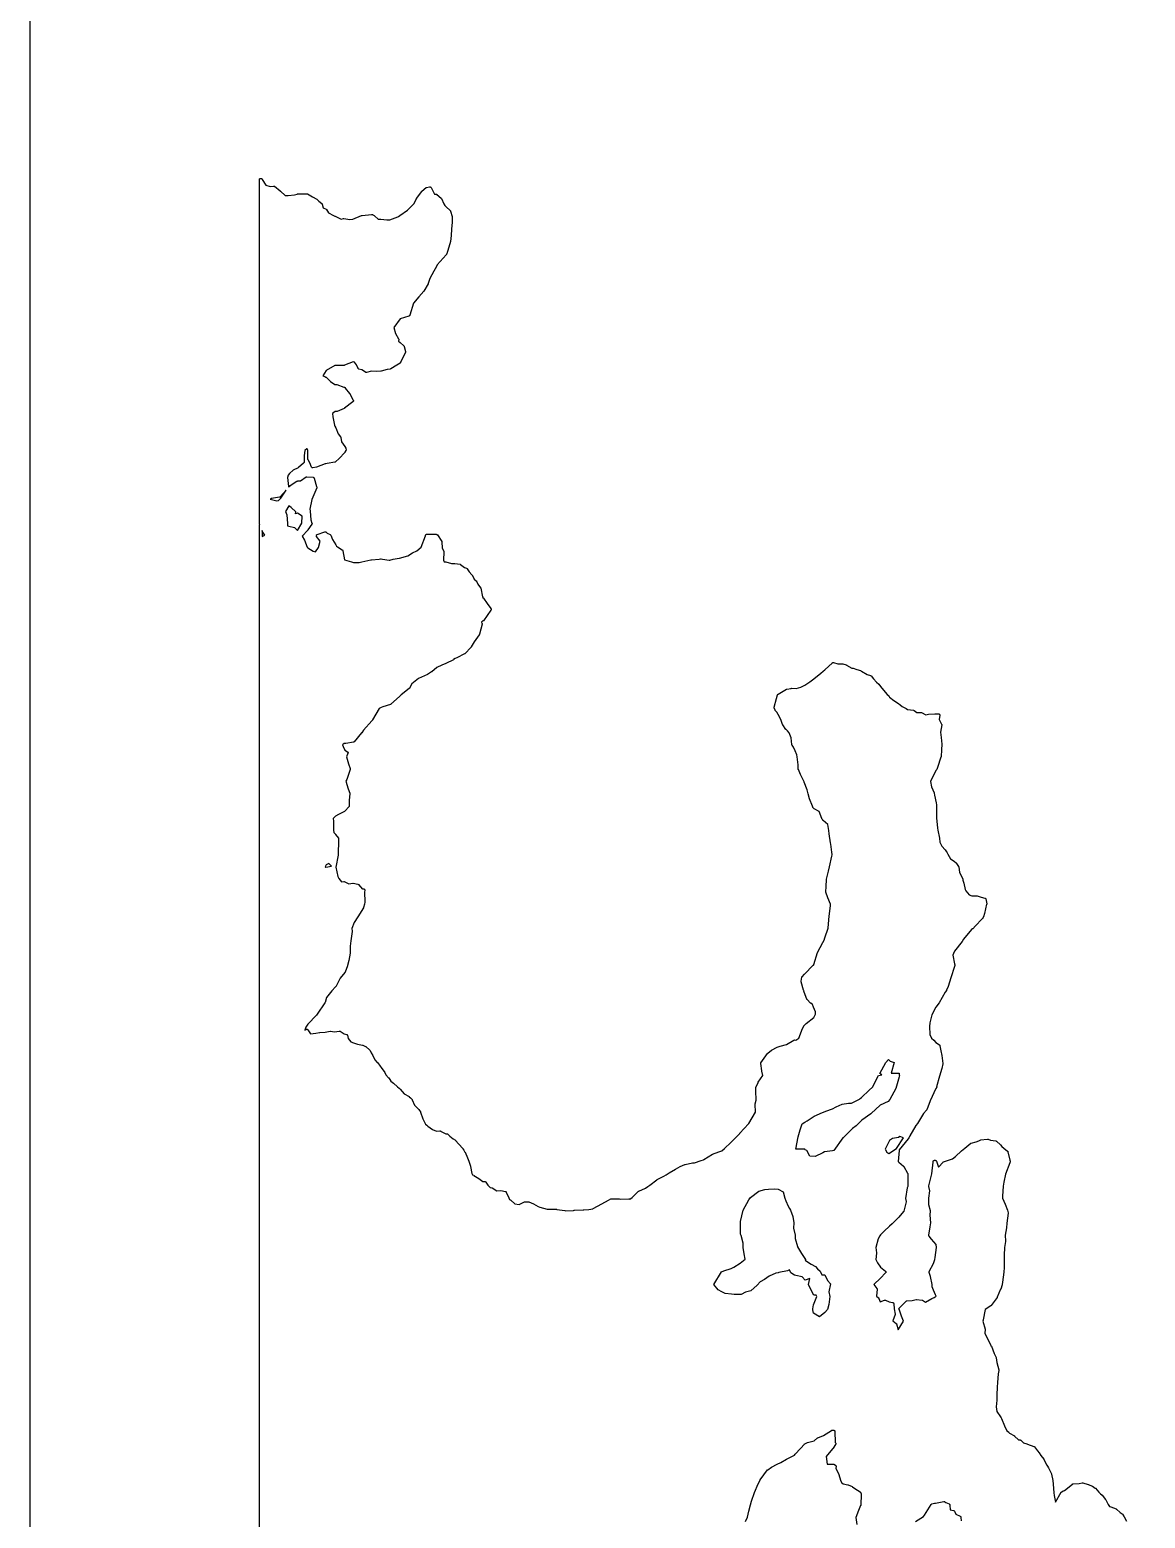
# Model space of a CAD drawing. Header units: millimetres. Extents: x 0 to 600, y 0 to 900.
# Drawn here: x 0 to 63.2, y 166.5 to 250.8 of the extents above; entities that cross this region are included whole.
import ezdxf

# ---------------------------------------------------------------- set-up
doc = ezdxf.new("R2010")
doc.units = ezdxf.units.MM
for name, color, linetype in [('CORTE', 1, 'Continuous'), ('GRABADO', 5, 'Continuous'), ('HOJA', 8, 'Continuous')]:
    doc.layers.add(name, color=color, linetype=linetype)

msp = doc.modelspace()

# ---------------------------------------------------------------- linework, layer by layer
at = {"layer": 'CORTE'}
msp.add_lwpolyline([(13, 161.946), (13, 186.119), (13, 186.316), (13, 186.444), (13, 186.798), (13, 187.951), (13, 188.952), (13, 190.714), (13, 215.903), (13, 215.903), (13, 216.03), (13, 222.737), (13.024, 222.737), (13.005, 222.783), (13.003, 222.788), (13.001, 222.795), (13, 222.802), (13, 222.807), (13, 241.224), (13, 241.869), (13, 242.283), (13, 242.29), (13, 242.295), (13.001, 242.301), (13.003, 242.31), (13.006, 242.317), (13.009, 242.323), (13.013, 242.329), (13.016, 242.334), (13.023, 242.342), (13.03, 242.347), (13.032, 242.349), (13.036, 242.352), (13.042, 242.355), (13.052, 242.359), (13.071, 242.363), (13.078, 242.365), (13.093, 242.365), (13.109, 242.362), (13.119, 242.357), (13.127, 242.353), (13.139, 242.344), (13.149, 242.332), (13.152, 242.325), (13.156, 242.318), (13.16, 242.306), (13.161, 242.3), (13.371, 241.973), (13.604, 241.9), (13.795, 241.93), (13.805, 241.931), (13.819, 241.93), (13.824, 241.928), (13.836, 241.925), (13.845, 241.919), (13.849, 241.917), (14.168, 241.66), (14.172, 241.656), (14.178, 241.649), (14.183, 241.643), (14.185, 241.64), (14.188, 241.637), (14.469, 241.385), (14.638, 241.385), (14.99, 241.439), (15.147, 241.476), (15.155, 241.479), (15.551, 241.479), (15.68, 241.495), (15.684, 241.496), (15.694, 241.496), (15.707, 241.494), (15.719, 241.49), (15.724, 241.487), (16.008, 241.326), (16.25, 241.188), (16.254, 241.186), (16.262, 241.18), (16.361, 241.071), (16.527, 240.944), (16.53, 240.941), (16.537, 240.935), (16.542, 240.927), (16.547, 240.92), (16.551, 240.91), (16.614, 240.693), (16.773, 240.612), (16.777, 240.609), (16.787, 240.602), (16.795, 240.592), (16.914, 240.418), (17.204, 240.258), (17.264, 240.233), (17.287, 240.225), (17.629, 240.056), (17.768, 240.086), (17.78, 240.088), (17.791, 240.087), (18.13, 240.033), (18.285, 240.046), (18.786, 240.259), (18.786, 240.259), (18.8, 240.264), (18.806, 240.266), (18.814, 240.268), (18.822, 240.269), (18.828, 240.269), (19.345, 240.321), (19.353, 240.321), (19.36, 240.32), (19.403, 240.311), (19.41, 240.309), (19.417, 240.306), (19.506, 240.255), (19.511, 240.252), (19.516, 240.248), (19.735, 240.049), (19.87, 240.054), (19.876, 240.054), (20.21, 240.015), (20.38, 240.015), (20.834, 240.189), (20.837, 240.191), (20.886, 240.204), (20.959, 240.253), (21.391, 240.557), (21.75, 240.93), (21.896, 241.214), (21.897, 241.217), (21.9, 241.221), (22.189, 241.625), (22.192, 241.629), (22.198, 241.634), (22.438, 241.838), (22.442, 241.841), (22.451, 241.847), (22.462, 241.852), (22.471, 241.854), (22.636, 241.878), (22.641, 241.88), (22.662, 241.88), (22.675, 241.878), (22.682, 241.875), (22.686, 241.873), (22.695, 241.869), (22.7, 241.865), (22.71, 241.857), (22.719, 241.844), (22.837, 241.616), (22.919, 241.474), (23.011, 241.468), (23.021, 241.468), (23.038, 241.462), (23.045, 241.459), (23.047, 241.457), (23.053, 241.453), (23.292, 241.248), (23.299, 241.241), (23.305, 241.232), (23.308, 241.226), (23.44, 240.921), (23.503, 240.821), (23.581, 240.754), (23.807, 240.538), (23.81, 240.535), (23.814, 240.53), (23.819, 240.522), (23.823, 240.513), (23.825, 240.508), (23.912, 240.208), (23.912, 240.204), (23.913, 240.2), (23.914, 240.192), (23.907, 239.893), (23.876, 239.491), (23.855, 239.13), (23.855, 239.129), (23.824, 238.794), (23.823, 238.786), (23.61, 238.101), (23.609, 238.098), (23.609, 238.094), (23.607, 238.088), (23.604, 238.079), (23.603, 238.077), (23.605, 238.074), (23.596, 238.065), (23.595, 238.062), (23.588, 238.054), (23.568, 238.032), (23.07, 237.462), (23.02, 237.376), (22.871, 237.107), (22.644, 236.689), (22.557, 236.409), (22.555, 236.402), (22.551, 236.395), (22.32, 235.985), (22.317, 235.981), (22.313, 235.975), (22.02, 235.65), (21.727, 235.293), (21.52, 234.629), (21.52, 234.627), (21.519, 234.621), (21.518, 234.615), (21.516, 234.61), (21.513, 234.601), (21.508, 234.593), (21.502, 234.584), (21.495, 234.578), (21.49, 234.574), (21.481, 234.568), (21.472, 234.564), (21.465, 234.561), (21.456, 234.559), (20.963, 234.417), (20.617, 233.925), (20.702, 233.59), (20.878, 233.284), (20.881, 233.279), (20.886, 233.268), (20.888, 233.257), (20.889, 233.248), (20.886, 233.141), (20.964, 233.082), (20.968, 233.079), (21.177, 232.876), (21.18, 232.873), (21.184, 232.868), (21.189, 232.86), (21.193, 232.851), (21.195, 232.846), (21.275, 232.571), (21.276, 232.566), (21.277, 232.559), (21.278, 232.551), (21.277, 232.545), (21.277, 232.54), (21.275, 232.531), (21.272, 232.522), (21.27, 232.518), (20.985, 231.936), (20.982, 231.93), (20.976, 231.923), (20.972, 231.917), (20.963, 231.909), (20.778, 231.793), (20.436, 231.58), (20.429, 231.575), (20.411, 231.569), (20.402, 231.568), (20.236, 231.553), (19.891, 231.444), (19.882, 231.442), (19.604, 231.427), (19.354, 231.444), (19.056, 231.38), (19.046, 231.379), (19.035, 231.38), (19.024, 231.382), (19.019, 231.384), (19.014, 231.386), (19.008, 231.389), (18.796, 231.523), (18.636, 231.562), (18.627, 231.566), (18.612, 231.575), (18.604, 231.583), (18.599, 231.588), (18.594, 231.597), (18.591, 231.601), (18.493, 231.818), (18.388, 231.957), (18.31, 231.971), (17.823, 231.785), (17.819, 231.784), (17.793, 231.778), (17.787, 231.777), (17.784, 231.777), (17.291, 231.777), (17.29, 231.775), (17.277, 231.767), (16.787, 231.49), (16.591, 231.193), (16.698, 231.144), (16.765, 231.118), (16.77, 231.116), (16.781, 231.109), (17.033, 230.859), (17.28, 230.694), (17.377, 230.694), (17.386, 230.693), (17.394, 230.691), (17.776, 230.553), (17.78, 230.554), (17.798, 230.554), (17.811, 230.551), (17.825, 230.546), (17.835, 230.539), (17.839, 230.535), (17.844, 230.53), (17.851, 230.521), (17.856, 230.513), (17.858, 230.509), (17.861, 230.501), (17.863, 230.491), (18.112, 230.184), (18.116, 230.179), (18.12, 230.172), (18.314, 229.808), (18.317, 229.803), (18.32, 229.793), (18.322, 229.786), (18.323, 229.781), (18.323, 229.773), (18.323, 229.765), (18.322, 229.757), (18.319, 229.747), (18.315, 229.74), (18.313, 229.735), (18.307, 229.725), (18.299, 229.717), (18.296, 229.715), (17.829, 229.352), (17.823, 229.346), (17.81, 229.34), (17.41, 229.175), (17.4, 229.171), (17.387, 229.17), (17.285, 229.17), (17.142, 229.048), (17.165, 228.868), (17.253, 228.398), (17.266, 228.33), (17.322, 228.246), (17.326, 228.239), (17.454, 227.901), (17.591, 227.735), (17.595, 227.729), (17.598, 227.725), (17.6, 227.72), (17.603, 227.713), (17.605, 227.706), (17.606, 227.7), (17.643, 227.443), (17.841, 227.188), (17.844, 227.184), (17.896, 227.094), (17.898, 227.089), (17.899, 227.086), (17.902, 227.078), (17.904, 227.067), (17.907, 226.996), (17.907, 226.989), (17.906, 226.979), (17.903, 226.969), (17.901, 226.963), (17.899, 226.96), (17.845, 226.866), (17.842, 226.861), (17.837, 226.855), (17.512, 226.514), (17.308, 226.316), (17.304, 226.312), (17.299, 226.308), (17.29, 226.303), (17.278, 226.299), (17.272, 226.297), (16.833, 226.227), (16.755, 226.202), (16.748, 226.2), (16.739, 226.199), (16.726, 226.199), (16.723, 226.2), (16.238, 226.012), (16.232, 226.01), (16.226, 226.009), (16.035, 225.977), (16.029, 225.976), (16.022, 225.976), (16.013, 225.977), (15.999, 225.981), (15.99, 225.985), (15.985, 225.988), (15.979, 225.992), (15.974, 225.996), (15.965, 226.005), (15.958, 226.017), (15.857, 226.267), (15.757, 226.437), (15.754, 226.441), (15.751, 226.45), (15.748, 226.46), (15.746, 226.469), (15.746, 226.473), (15.746, 226.976), (15.709, 227.046), (15.693, 227.057), (15.57, 226.955), (15.529, 226.677), (15.529, 226.297), (15.528, 226.291), (15.527, 226.286), (15.526, 226.28), (15.523, 226.271), (15.521, 226.266), (15.519, 226.262), (15.513, 226.254), (15.506, 226.246), (15.214, 225.994), (15.212, 225.992), (15.204, 225.986), (14.919, 225.854), (14.699, 225.667), (14.634, 225.572), (14.588, 225.423), (14.648, 224.918), (14.649, 224.911), (14.648, 224.899), (14.647, 224.895), (14.74, 224.97), (14.743, 224.973), (15.128, 225.224), (15.135, 225.228), (15.139, 225.23), (15.151, 225.234), (15.164, 225.235), (15.329, 225.235), (15.649, 225.463), (15.656, 225.467), (15.662, 225.469), (15.672, 225.473), (15.685, 225.474), (15.692, 225.474), (16.045, 225.443), (16.051, 225.442), (16.059, 225.44), (16.068, 225.435), (16.076, 225.431), (16.084, 225.424), (16.091, 225.418), (16.096, 225.41), (16.1, 225.403), (16.103, 225.397), (16.105, 225.393), (16.242, 224.929), (16.243, 224.923), (16.25, 224.876), (16.251, 224.87), (16.251, 224.861), (16.251, 224.853), (16.249, 224.846), (16.247, 224.839), (15.969, 224.193), (15.849, 223.635), (15.879, 223.545), (15.881, 223.539), (15.883, 223.53), (15.909, 223.036), (15.976, 222.851), (15.977, 222.848), (15.979, 222.84), (15.98, 222.827), (15.98, 222.819), (15.978, 222.81), (15.975, 222.8), (15.971, 222.792), (15.968, 222.787), (15.749, 222.461), (15.745, 222.456), (15.422, 222.12), (15.548, 221.888), (15.55, 221.883), (15.699, 221.483), (15.72, 221.467), (15.725, 221.461), (15.739, 221.444), (16.049, 221.256), (16.178, 221.23), (16.345, 221.47), (16.437, 221.829), (16.237, 222.09), (16.23, 222.1), (16.227, 222.109), (16.226, 222.113), (16.225, 222.119), (16.223, 222.128), (16.223, 222.138), (16.225, 222.148), (16.228, 222.159), (16.231, 222.166), (16.235, 222.172), (16.243, 222.184), (16.253, 222.193), (16.26, 222.197), (16.268, 222.202), (16.713, 222.355), (16.719, 222.356), (16.728, 222.358), (16.741, 222.358), (16.75, 222.356), (16.762, 222.353), (16.773, 222.347), (16.779, 222.343), (16.783, 222.34), (16.845, 222.284), (17.014, 222.198), (17.019, 222.194), (17.026, 222.189), (17.035, 222.18), (17.04, 222.172), (17.042, 222.168), (17.044, 222.165), (17.146, 221.93), (17.323, 221.623), (17.361, 221.549), (17.43, 221.501), (17.691, 221.334), (17.698, 221.33), (17.707, 221.321), (17.71, 221.318), (17.715, 221.311), (17.72, 221.303), (17.723, 221.296), (17.726, 221.286), (17.818, 220.773), (18.213, 220.666), (18.219, 220.664), (18.224, 220.661), (18.321, 220.612), (18.659, 220.612), (18.806, 220.657), (19.302, 220.776), (19.311, 220.778), (19.318, 220.778), (19.345, 220.778), (19.782, 220.818), (19.858, 220.828), (19.863, 220.829), (19.88, 220.829), (19.893, 220.826), (19.898, 220.824), (19.901, 220.823), (19.962, 220.818), (20.348, 220.748), (20.381, 220.748), (20.57, 220.814), (20.576, 220.817), (20.906, 220.868), (20.909, 220.868), (20.943, 220.871), (21.409, 221.007), (21.672, 221.165), (21.676, 221.168), (21.922, 221.276), (22.154, 221.482), (22.401, 222.138), (22.405, 222.154), (22.406, 222.158), (22.408, 222.163), (22.42, 222.187), (22.424, 222.194), (22.429, 222.2), (22.436, 222.207), (22.443, 222.212), (22.447, 222.215), (22.457, 222.22), (22.475, 222.225), (22.496, 222.225), (22.516, 222.219), (22.521, 222.216), (23.013, 222.216), (23.025, 222.215), (23.035, 222.212), (23.042, 222.208), (23.053, 222.202), (23.058, 222.198), (23.059, 222.197), (23.06, 222.196), (23.067, 222.192), (23.076, 222.182), (23.08, 222.178), (23.322, 221.809), (23.325, 221.804), (23.328, 221.798), (23.331, 221.789), (23.332, 221.782), (23.333, 221.777), (23.35, 221.456), (23.44, 221.253), (23.442, 221.249), (23.444, 221.243), (23.446, 221.231), (23.446, 221.224), (23.43, 220.756), (23.465, 220.666), (23.529, 220.668), (23.538, 220.668), (23.546, 220.667), (23.55, 220.666), (23.875, 220.568), (24.053, 220.574), (24.06, 220.574), (24.371, 220.52), (24.382, 220.516), (24.39, 220.512), (24.395, 220.509), (24.613, 220.343), (24.733, 220.298), (24.738, 220.297), (24.75, 220.29), (24.756, 220.286), (24.761, 220.282), (24.768, 220.275), (24.773, 220.268), (24.879, 220.094), (25.029, 219.93), (25.032, 219.927), (25.036, 219.921), (25.039, 219.915), (25.159, 219.682), (25.28, 219.581), (25.285, 219.576), (25.292, 219.566), (25.296, 219.559), (25.375, 219.393), (25.525, 219.185), (25.529, 219.179), (25.534, 219.167), (25.642, 218.676), (25.644, 218.67), (25.644, 218.66), (25.644, 218.653), (25.641, 218.632), (25.645, 218.631), (25.651, 218.629), (25.661, 218.625), (25.674, 218.615), (25.682, 218.605), (25.901, 218.298), (26.105, 218.009), (26.109, 218.004), (26.112, 217.997), (26.115, 217.991), (26.117, 217.981), (26.119, 217.971), (26.119, 217.959), (26.117, 217.949), (26.115, 217.94), (26.112, 217.934), (26.11, 217.93), (26.106, 217.924), (25.684, 217.328), (25.679, 217.322), (25.673, 217.316), (25.67, 217.313), (25.579, 217.244), (25.603, 217.175), (25.605, 217.168), (25.606, 217.162), (25.607, 217.156), (25.607, 217.146), (25.606, 217.137), (25.461, 216.557), (25.46, 216.553), (25.456, 216.543), (25.451, 216.534), (25.162, 216.137), (24.992, 215.842), (24.988, 215.836), (24.985, 215.832), (24.629, 215.458), (24.625, 215.455), (24.622, 215.453), (24.618, 215.45), (24.612, 215.446), (24.175, 215.234), (24.093, 215.182), (23.989, 215.122), (23.987, 215.121), (23.563, 214.911), (23.327, 214.807), (23.049, 214.676), (22.757, 214.434), (22.754, 214.431), (22.528, 214.283), (22.522, 214.279), (22.353, 214.209), (22.003, 214.055), (21.637, 213.75), (21.506, 213.507), (21.502, 213.5), (21.493, 213.49), (21.487, 213.484), (21.035, 213.137), (20.972, 213.07), (20.969, 213.067), (20.961, 213.061), (20.934, 213.044), (20.443, 212.595), (20.438, 212.591), (20.433, 212.588), (20.428, 212.585), (20.423, 212.583), (20.419, 212.582), (19.982, 212.449), (19.904, 212.409), (19.779, 212.351), (19.412, 211.709), (19.407, 211.702), (19.4, 211.696), (19.358, 211.661), (18.886, 211.135), (18.793, 210.981), (18.79, 210.976), (18.358, 210.471), (18.349, 210.462), (18.339, 210.456), (18.33, 210.452), (18.32, 210.448), (17.894, 210.381), (17.892, 210.38), (17.808, 210.372), (17.707, 210.298), (17.739, 210.206), (17.838, 209.992), (17.984, 209.912), (17.989, 209.908), (17.995, 209.904), (18.002, 209.896), (18.006, 209.89), (18.009, 209.886), (18.013, 209.878), (18.016, 209.87), (18.018, 209.864), (18.019, 209.857), (18.019, 209.849), (18.019, 209.843), (18.018, 209.837), (18.017, 209.83), (18.015, 209.825), (17.94, 209.627), (18.05, 209.221), (18.141, 208.959), (18.142, 208.953), (18.144, 208.943), (18.144, 208.931), (18.142, 208.921), (18.141, 208.914), (17.946, 208.343), (17.944, 208.338), (17.892, 208.236), (18.034, 207.814), (18.119, 207.569), (18.122, 207.56), (18.123, 207.548), (18.122, 207.541), (18.081, 207.149), (18.091, 206.851), (18.091, 206.841), (18.089, 206.833), (18.088, 206.829), (18.084, 206.82), (18.079, 206.811), (18.075, 206.805), (17.833, 206.542), (17.827, 206.537), (17.82, 206.532), (17.487, 206.35), (17.484, 206.349), (17.303, 206.271), (17.186, 206.132), (17.193, 205.975), (17.193, 205.47), (17.214, 205.346), (17.314, 205.236), (17.317, 205.232), (17.471, 205.01), (17.473, 205.007), (17.476, 205.001), (17.48, 204.992), (17.481, 204.984), (17.483, 204.977), (17.483, 204.971), (17.483, 204.767), (17.452, 204.235), (17.469, 204.081), (17.469, 204.074), (17.468, 204.066), (17.468, 204.062), (17.338, 203.384), (17.442, 202.858), (17.501, 202.727), (17.653, 202.554), (17.773, 202.566), (17.78, 202.567), (17.797, 202.565), (17.808, 202.561), (18.07, 202.438), (18.295, 202.466), (18.299, 202.467), (18.31, 202.467), (18.318, 202.465), (18.582, 202.407), (18.587, 202.406), (18.592, 202.404), (18.599, 202.4), (18.606, 202.396), (18.611, 202.391), (18.616, 202.387), (18.843, 202.139), (18.866, 202.15), (18.882, 202.154), (18.903, 202.154), (18.924, 202.148), (18.94, 202.138), (18.946, 202.132), (18.952, 202.125), (18.957, 202.117), (18.961, 202.11), (18.964, 202.103), (18.965, 202.098), (18.967, 202.09), (18.968, 202.079), (18.967, 202.067), (18.965, 202.06), (18.944, 201.983), (18.975, 201.397), (18.975, 201.392), (18.975, 201.387), (18.961, 201.284), (18.96, 201.279), (18.959, 201.274), (18.897, 201.093), (18.895, 201.089), (18.892, 201.082), (18.581, 200.566), (18.58, 200.564), (18.37, 200.253), (18.23, 199.899), (18.252, 199.752), (18.253, 199.747), (18.253, 199.736), (18.252, 199.731), (18.174, 199.204), (18.147, 198.903), (18.142, 198.514), (18.141, 198.509), (18.074, 198.101), (18.073, 198.098), (17.994, 197.803), (17.992, 197.799), (17.85, 197.432), (17.847, 197.426), (17.841, 197.416), (17.576, 197.088), (17.322, 196.61), (17.32, 196.606), (17.315, 196.599), (17.094, 196.385), (16.803, 195.997), (16.719, 195.717), (16.717, 195.712), (16.714, 195.704), (16.71, 195.699), (16.274, 195.064), (16.236, 195.004), (16.232, 194.997), (15.748, 194.498), (15.625, 194.317), (15.565, 194.154), (15.657, 194.196), (15.663, 194.2), (15.68, 194.204), (15.696, 194.204), (15.705, 194.202), (15.715, 194.2), (15.723, 194.195), (15.729, 194.192), (15.737, 194.186), (15.744, 194.18), (15.75, 194.173), (15.753, 194.168), (15.886, 193.945), (16.201, 193.977), (16.413, 194.019), (16.417, 194.021), (16.724, 194.043), (17.002, 194.102), (17.01, 194.103), (17.019, 194.103), (17.026, 194.103), (17.258, 194.057), (17.527, 194.103), (17.533, 194.104), (17.542, 194.104), (17.551, 194.103), (17.56, 194.101), (17.569, 194.098), (17.576, 194.093), (17.809, 193.938), (17.934, 193.913), (17.935, 193.913), (17.947, 193.91), (17.963, 193.9), (17.969, 193.895), (17.977, 193.887), (17.985, 193.874), (17.989, 193.865), (17.99, 193.86), (18.035, 193.688), (18.175, 193.485), (18.328, 193.429), (18.56, 193.352), (18.841, 193.299), (18.849, 193.297), (18.855, 193.295), (19.007, 193.229), (19.013, 193.226), (19.019, 193.223), (19.022, 193.22), (19.261, 193.015), (19.27, 193.004), (19.275, 192.995), (19.327, 192.877), (19.415, 192.724), (19.417, 192.72), (19.529, 192.467), (19.678, 192.322), (19.682, 192.318), (19.803, 192.166), (19.805, 192.165), (19.931, 191.988), (20.074, 191.811), (20.077, 191.808), (20.081, 191.8), (20.084, 191.794), (20.154, 191.615), (20.316, 191.451), (20.321, 191.447), (20.449, 191.259), (20.598, 191.148), (20.602, 191.145), (20.821, 190.935), (20.906, 190.866), (20.96, 190.831), (20.964, 190.828), (20.968, 190.824), (20.972, 190.82), (21.196, 190.548), (21.48, 190.389), (21.486, 190.384), (21.553, 190.328), (21.555, 190.326), (21.646, 190.236), (21.648, 190.233), (21.655, 190.226), (21.658, 190.219), (21.66, 190.216), (21.791, 189.912), (22.019, 189.66), (22.068, 189.601), (22.071, 189.598), (22.117, 189.526), (22.119, 189.52), (22.121, 189.516), (22.261, 189.128), (22.401, 188.84), (22.474, 188.77), (22.53, 188.725), (22.802, 188.535), (23.021, 188.43), (23.208, 188.451), (23.212, 188.452), (23.221, 188.452), (23.23, 188.451), (23.238, 188.448), (23.246, 188.446), (23.25, 188.444), (23.55, 188.292), (23.618, 188.289), (23.627, 188.289), (23.646, 188.284), (23.659, 188.276), (23.666, 188.27), (23.67, 188.267), (23.778, 188.156), (23.974, 187.997), (24.099, 187.918), (24.106, 187.912), (24.11, 187.908), (24.29, 187.695), (24.514, 187.455), (24.517, 187.452), (24.522, 187.446), (24.524, 187.441), (24.572, 187.352), (24.64, 187.25), (24.642, 187.247), (24.644, 187.242), (24.787, 186.928), (24.787, 186.927), (24.866, 186.737), (24.958, 186.447), (24.959, 186.443), (25.033, 186.042), (25.074, 185.966), (25.134, 185.935), (25.137, 185.933), (25.419, 185.758), (25.421, 185.757), (25.649, 185.594), (25.771, 185.585), (25.781, 185.584), (25.79, 185.581), (25.795, 185.579), (25.803, 185.575), (25.812, 185.569), (25.823, 185.558), (25.829, 185.549), (25.927, 185.369), (26.064, 185.245), (26.153, 185.236), (26.162, 185.235), (26.177, 185.23), (26.439, 185.066), (26.667, 185.073), (26.672, 185.073), (26.679, 185.072), (26.929, 185.028), (26.935, 185.026), (26.943, 185.023), (26.955, 185.018), (26.964, 185.009), (26.972, 185.002), (26.979, 184.992), (26.981, 184.987), (27.121, 184.659), (27.168, 184.569), (27.231, 184.523), (27.232, 184.522), (27.468, 184.329), (27.702, 184.293), (28.012, 184.437), (28.023, 184.441), (28.037, 184.443), (28.043, 184.443), (28.242, 184.433), (28.248, 184.433), (28.256, 184.431), (28.262, 184.429), (28.513, 184.328), (28.517, 184.325), (28.79, 184.171), (28.884, 184.139), (29.29, 184.011), (29.806, 184.011), (29.808, 184.011), (29.814, 184.011), (29.834, 184.007), (30.29, 183.939), (30.335, 183.929), (30.785, 183.941), (30.826, 183.959), (30.832, 183.96), (30.84, 183.963), (31.341, 183.975), (31.361, 183.979), (31.365, 183.98), (31.656, 184.007), (31.871, 184.04), (31.905, 184.059), (32.38, 184.324), (32.382, 184.325), (32.775, 184.52), (32.904, 184.601), (32.911, 184.605), (32.919, 184.608), (32.928, 184.61), (32.937, 184.611), (32.943, 184.611), (33.387, 184.598), (33.39, 184.598), (33.467, 184.589), (33.911, 184.603), (33.919, 184.603), (33.929, 184.601), (33.974, 184.589), (34.115, 184.685), (34.456, 185.034), (34.461, 185.038), (34.468, 185.044), (34.476, 185.048), (34.855, 185.203), (34.989, 185.311), (35.109, 185.384), (35.512, 185.688), (35.518, 185.692), (35.89, 185.88), (36.038, 185.964), (36.201, 186.077), (36.204, 186.079), (36.564, 186.279), (36.826, 186.433), (36.831, 186.436), (37.094, 186.541), (37.099, 186.543), (37.526, 186.643), (37.535, 186.645), (37.634, 186.645), (38.014, 186.781), (38.017, 186.782), (38.139, 186.815), (38.164, 186.831), (38.165, 186.831), (38.655, 187.134), (38.661, 187.138), (39.017, 187.271), (39.018, 187.271), (39.178, 187.328), (39.341, 187.461), (39.686, 187.8), (40.057, 188.153), (40.201, 188.312), (40.201, 188.313), (40.697, 188.842), (40.72, 188.876), (41.096, 189.508), (41.071, 189.968), (41.071, 189.976), (41.072, 189.983), (41.073, 189.987), (41.126, 190.192), (41.11, 190.715), (41.11, 190.881), (41.11, 190.886), (41.111, 190.894), (41.114, 190.904), (41.238, 191.196), (41.24, 191.202), (41.243, 191.207), (41.501, 191.588), (41.444, 191.839), (41.443, 191.842), (41.387, 192.257), (41.386, 192.262), (41.386, 192.273), (41.388, 192.284), (41.391, 192.294), (41.393, 192.299), (41.395, 192.303), (41.399, 192.309), (41.77, 192.833), (41.775, 192.839), (41.78, 192.843), (41.99, 193.022), (41.997, 193.027), (42.318, 193.191), (42.325, 193.194), (42.486, 193.24), (42.845, 193.349), (43.263, 193.59), (43.269, 193.592), (43.274, 193.594), (43.287, 193.597), (43.298, 193.597), (43.376, 193.593), (43.539, 193.705), (43.756, 194.255), (43.822, 194.384), (43.827, 194.393), (43.835, 194.403), (43.868, 194.435), (43.956, 194.521), (44.383, 194.859), (44.479, 195.064), (44.484, 195.187), (44.374, 195.447), (44.373, 195.449), (44.315, 195.607), (44.216, 195.682), (44.212, 195.686), (44.014, 195.881), (44.009, 195.886), (44.004, 195.893), (43.999, 195.901), (43.996, 195.908), (43.851, 196.307), (43.823, 196.368), (43.821, 196.373), (43.819, 196.379), (43.818, 196.386), (43.817, 196.393), (43.816, 196.423), (43.682, 196.89), (43.68, 196.897), (43.68, 196.904), (43.679, 196.912), (43.68, 196.92), (43.714, 197.142), (43.714, 197.147), (43.716, 197.154), (43.721, 197.164), (43.726, 197.173), (43.731, 197.179), (43.866, 197.32), (44.354, 197.828), (44.363, 197.835), (44.371, 197.839), (44.385, 197.846), (44.386, 197.855), (44.387, 197.862), (44.389, 197.869), (44.6, 198.541), (44.601, 198.545), (44.604, 198.551), (44.9, 199.115), (44.973, 199.241), (45.006, 199.381), (45.007, 199.386), (45.209, 199.924), (45.249, 200.389), (45.265, 200.605), (45.265, 200.606), (45.331, 201.193), (45.339, 201.284), (45.178, 201.645), (45.177, 201.649), (45.077, 201.969), (45.075, 201.974), (45.074, 201.982), (45.073, 201.991), (45.095, 202.266), (45.107, 202.692), (45.108, 202.698), (45.108, 202.702), (45.229, 203.149), (45.271, 203.395), (45.416, 204.003), (45.433, 204.075), (45.432, 204.081), (45.431, 204.085), (45.414, 204.221), (45.354, 204.677), (45.34, 204.757), (45.268, 205.258), (45.238, 205.452), (45.181, 205.801), (44.916, 206.013), (44.91, 206.019), (44.902, 206.028), (44.876, 206.082), (44.852, 206.111), (44.85, 206.115), (44.843, 206.125), (44.84, 206.132), (44.696, 206.522), (44.402, 206.686), (44.396, 206.69), (44.39, 206.695), (44.344, 206.748), (44.34, 206.753), (44.334, 206.762), (44.332, 206.767), (44.308, 206.825), (44.156, 207.237), (44.155, 207.241), (44.079, 207.529), (44.022, 207.754), (43.85, 208.179), (43.843, 208.2), (43.84, 208.205), (43.84, 208.205), (43.633, 208.615), (43.515, 208.907), (43.513, 208.911), (43.51, 208.922), (43.509, 208.929), (43.509, 208.934), (43.509, 209.178), (43.446, 209.618), (43.42, 209.735), (43.328, 209.961), (43.244, 210.171), (43.159, 210.28), (43.156, 210.285), (43.151, 210.293), (43.148, 210.301), (43.146, 210.31), (43.145, 210.316), (43.102, 210.706), (42.986, 210.982), (42.904, 211.085), (42.819, 211.172), (42.815, 211.177), (42.634, 211.441), (42.632, 211.444), (42.629, 211.45), (42.627, 211.455), (42.549, 211.685), (42.443, 211.887), (42.291, 212.156), (42.209, 212.243), (42.205, 212.247), (42.202, 212.251), (42.198, 212.258), (42.195, 212.264), (42.194, 212.268), (42.154, 212.389), (42.153, 212.393), (42.152, 212.399), (42.152, 212.407), (42.152, 212.415), (42.153, 212.424), (42.28, 212.932), (42.34, 213.127), (42.343, 213.134), (42.346, 213.14), (42.349, 213.146), (42.354, 213.152), (42.362, 213.161), (42.372, 213.167), (42.839, 213.448), (42.844, 213.45), (42.854, 213.454), (43.106, 213.499), (43.113, 213.5), (43.119, 213.5), (43.39, 213.484), (43.658, 213.557), (43.882, 213.677), (44.162, 213.86), (44.396, 214.036), (44.779, 214.366), (44.92, 214.476), (45.013, 214.55), (45.44, 214.948), (45.443, 214.951), (45.445, 214.952), (45.453, 214.958), (45.466, 214.963), (45.471, 214.965), (45.48, 214.967), (45.498, 214.967), (45.508, 214.964), (45.747, 214.895), (46.013, 214.886), (46.021, 214.886), (46.032, 214.883), (46.226, 214.825), (46.234, 214.824), (46.244, 214.818), (46.552, 214.644), (46.591, 214.647), (46.598, 214.647), (46.606, 214.646), (46.616, 214.644), (46.826, 214.564), (47.033, 214.503), (47.039, 214.501), (47.045, 214.498), (47.089, 214.474), (47.09, 214.473), (47.405, 214.287), (47.602, 214.221), (47.609, 214.219), (47.622, 214.212), (47.633, 214.203), (47.777, 214.033), (47.931, 213.851), (48.068, 213.735), (48.072, 213.731), (48.074, 213.729), (48.162, 213.611), (48.338, 213.389), (48.553, 213.156), (48.624, 213.085), (48.627, 213.082), (48.631, 213.077), (48.681, 213.007), (48.921, 212.804), (49.187, 212.642), (49.191, 212.639), (49.274, 212.572), (49.399, 212.471), (49.612, 212.35), (49.694, 212.31), (50.034, 212.257), (50.037, 212.257), (50.049, 212.254), (50.058, 212.25), (50.064, 212.247), (50.218, 212.134), (50.457, 212.14), (50.462, 212.14), (50.472, 212.139), (50.486, 212.135), (50.729, 212.001), (50.889, 212.032), (50.893, 212.033), (51.236, 212.061), (51.446, 212.061), (51.457, 212.061), (51.473, 212.056), (51.482, 212.051), (51.491, 212.045), (51.498, 212.038), (51.501, 212.036), (51.506, 212.029), (51.51, 212.021), (51.512, 212.017), (51.515, 212.012), (51.517, 212.003), (51.518, 211.997), (51.519, 211.991), (51.519, 211.98), (51.48, 211.729), (51.623, 211.474), (51.626, 211.468), (51.627, 211.464), (51.629, 211.458), (51.63, 211.452), (51.631, 211.445), (51.631, 211.435), (51.571, 211.018), (51.601, 210.714), (51.636, 210.33), (51.636, 210.325), (51.623, 210.037), (51.592, 209.626), (51.592, 209.621), (51.59, 209.611), (51.391, 209.026), (51.391, 209.026), (51.352, 208.912), (51.349, 208.904), (51.343, 208.894), (51.304, 208.84), (50.991, 208.231), (51.056, 207.924), (51.201, 207.576), (51.203, 207.57), (51.23, 207.452), (51.313, 207.02), (51.339, 206.903), (51.34, 206.899), (51.345, 206.86), (51.345, 206.855), (51.335, 206.19), (51.338, 206.167), (51.398, 205.587), (51.419, 205.478), (51.5, 205.028), (51.531, 204.791), (51.642, 204.567), (51.82, 204.36), (51.912, 204.248), (51.918, 204.242), (51.923, 204.232), (51.983, 204.111), (52.137, 203.856), (52.331, 203.723), (52.335, 203.719), (52.461, 203.603), (52.466, 203.599), (52.472, 203.591), (52.582, 203.421), (52.586, 203.415), (52.589, 203.408), (52.591, 203.402), (52.593, 203.395), (52.594, 203.39), (52.63, 203.071), (52.823, 202.722), (52.826, 202.717), (52.829, 202.709), (52.831, 202.703), (52.833, 202.694), (52.836, 202.635), (52.881, 202.465), (52.957, 202.119), (52.998, 202.033), (53.192, 201.814), (53.344, 201.76), (53.62, 201.755), (53.627, 201.755), (53.638, 201.753), (53.873, 201.681), (54.074, 201.632), (54.081, 201.629), (54.087, 201.627), (54.096, 201.621), (54.102, 201.616), (54.107, 201.611), (54.114, 201.603), (54.122, 201.589), (54.125, 201.579), (54.125, 201.576), (54.178, 201.307), (54.178, 201.303), (54.179, 201.296), (54.178, 201.286), (54.177, 201.281), (54.062, 200.764), (54.061, 200.76), (53.998, 200.575), (53.995, 200.569), (53.992, 200.564), (53.916, 200.442), (53.912, 200.435), (53.541, 200.063), (53.386, 199.896), (53.382, 199.893), (53.377, 199.888), (53.372, 199.884), (53.313, 199.85), (52.869, 199.305), (52.785, 199.172), (52.783, 199.168), (52.35, 198.625), (52.296, 198.494), (52.267, 198.39), (52.359, 197.915), (52.372, 197.858), (52.373, 197.853), (52.374, 197.842), (52.373, 197.832), (52.369, 197.809), (52.358, 197.761), (52.357, 197.758), (52.143, 197.106), (51.992, 196.624), (51.991, 196.622), (51.91, 196.406), (51.907, 196.399), (51.903, 196.394), (51.901, 196.389), (51.824, 196.297), (51.485, 195.7), (51.483, 195.696), (51.303, 195.454), (51.069, 195.019), (50.962, 194.567), (50.948, 194.35), (50.961, 193.898), (51.047, 193.702), (51.187, 193.58), (51.192, 193.576), (51.29, 193.456), (51.504, 193.315), (51.51, 193.31), (51.516, 193.304), (51.523, 193.295), (51.528, 193.286), (51.53, 193.281), (51.532, 193.274), (51.533, 193.268), (51.579, 192.977), (51.642, 192.719), (51.642, 192.715), (51.696, 192.274), (51.696, 192.267), (51.695, 192.258), (51.694, 192.252), (51.633, 191.982), (51.632, 191.981), (51.512, 191.552), (51.34, 190.952), (51.359, 190.952), (51.309, 190.847), (51.308, 190.847), (51.307, 190.844), (50.972, 190.155), (50.787, 189.644), (50.785, 189.638), (50.78, 189.63), (50.777, 189.625), (50.774, 189.621), (50.608, 189.443), (50.256, 188.875), (50.161, 188.752), (49.824, 188.18), (49.781, 188.073), (49.779, 188.066), (49.774, 188.059), (49.733, 187.997), (49.731, 187.994), (49.226, 187.376), (49.223, 187.345), (49.175, 186.714), (49.178, 186.693), (49.199, 186.671), (49.474, 186.445), (49.478, 186.441), (49.483, 186.436), (49.489, 186.429), (49.703, 186.05), (49.707, 186.04), (49.709, 186.034), (49.71, 186.027), (49.711, 186.016), (49.707, 185.963), (49.707, 185.32), (49.707, 185.314), (49.706, 185.306), (49.683, 185.224), (49.585, 184.627), (49.613, 184.461), (49.613, 184.458), (49.614, 184.449), (49.612, 184.437), (49.486, 183.914), (49.484, 183.908), (49.479, 183.896), (49.473, 183.887), (49.471, 183.885), (49.205, 183.57), (49.203, 183.568), (48.834, 183.186), (48.829, 183.181), (48.674, 183.066), (48.374, 182.777), (48.373, 182.777), (48.162, 182.576), (48.121, 182.508), (48.041, 182.341), (47.907, 181.844), (47.947, 181.555), (47.948, 181.55), (47.948, 181.542), (47.948, 181.537), (47.902, 181.169), (48.005, 180.977), (48.16, 180.736), (48.253, 180.657), (48.443, 180.519), (48.452, 180.511), (48.461, 180.499), (48.465, 180.492), (48.468, 180.485), (48.47, 180.476), (48.471, 180.471), (48.472, 180.462), (48.472, 180.455), (48.471, 180.448), (48.469, 180.438), (48.466, 180.43), (48.459, 180.418), (48.453, 180.411), (48.451, 180.409), (48.162, 180.109), (48.161, 180.108), (47.793, 179.757), (47.958, 179.537), (47.961, 179.532), (47.965, 179.525), (47.968, 179.517), (47.97, 179.508), (47.971, 179.503), (47.972, 179.495), (47.972, 179.487), (47.946, 179.102), (48.057, 178.998), (48.063, 178.993), (48.068, 178.985), (48.074, 178.977), (48.077, 178.969), (48.148, 178.769), (48.39, 178.864), (48.396, 178.866), (48.405, 178.868), (48.413, 178.869), (48.421, 178.869), (48.43, 178.868), (48.442, 178.865), (48.648, 178.77), (48.852, 178.738), (48.858, 178.737), (48.87, 178.733), (48.879, 178.728), (48.887, 178.723), (48.893, 178.718), (48.9, 178.711), (48.907, 178.701), (48.91, 178.693), (48.914, 178.685), (48.916, 178.676), (48.916, 178.671), (48.942, 178.386), (48.994, 178.082), (48.995, 178.072), (48.994, 178.06), (48.992, 178.053), (48.991, 178.05), (48.874, 177.706), (49.057, 177.551), (49.06, 177.548), (49.066, 177.542), (49.071, 177.535), (49.074, 177.53), (49.078, 177.522), (49.173, 177.185), (49.468, 177.689), (49.364, 177.962), (49.363, 177.962), (49.216, 178.353), (49.215, 178.357), (49.213, 178.364), (49.212, 178.377), (49.213, 178.385), (49.214, 178.394), (49.218, 178.405), (49.221, 178.412), (49.225, 178.418), (49.229, 178.424), (49.234, 178.429), (49.621, 178.816), (49.626, 178.82), (49.632, 178.824), (49.639, 178.829), (49.647, 178.832), (49.657, 178.834), (49.665, 178.835), (49.961, 178.85), (50.177, 178.901), (50.186, 178.903), (50.198, 178.903), (50.523, 178.872), (50.532, 178.87), (50.537, 178.868), (50.546, 178.865), (50.719, 178.747), (51.071, 178.961), (51.203, 179.025), (51.319, 179.097), (51.276, 179.175), (51.274, 179.179), (51.17, 179.43), (51.089, 179.629), (51.086, 179.637), (51.084, 179.645), (51.084, 179.649), (51.083, 179.66), (51.084, 179.667), (51.097, 179.762), (50.997, 180.213), (50.919, 180.436), (50.916, 180.443), (50.915, 180.454), (50.915, 180.464), (50.916, 180.471), (50.916, 180.475), (50.918, 180.484), (50.923, 180.494), (50.924, 180.496), (51.17, 180.94), (51.244, 181.169), (51.253, 181.279), (51.253, 181.282), (51.34, 181.851), (51.322, 182.023), (51.188, 182.176), (51.187, 182.176), (51.058, 182.331), (50.916, 182.497), (50.911, 182.504), (50.906, 182.514), (50.902, 182.525), (50.9, 182.535), (50.9, 182.544), (50.9, 182.553), (50.986, 183.012), (51.019, 183.24), (50.974, 183.673), (50.974, 183.679), (50.974, 183.685), (50.993, 183.927), (50.911, 184.272), (50.91, 184.278), (50.909, 184.284), (50.9, 184.629), (50.9, 184.635), (50.965, 185.055), (50.896, 185.305), (50.895, 185.31), (50.894, 185.318), (50.894, 185.326), (50.895, 185.335), (50.896, 185.341), (51.039, 185.865), (51.077, 186.029), (51.155, 186.682), (51.153, 186.687), (51.151, 186.692), (51.15, 186.696), (51.149, 186.705), (51.149, 186.717), (51.15, 186.727), (51.153, 186.737), (51.156, 186.743), (51.158, 186.747), (51.162, 186.753), (51.166, 186.76), (51.174, 186.768), (51.179, 186.771), (51.181, 186.772), (51.189, 186.778), (51.2, 186.782), (51.217, 186.787), (51.223, 186.789), (51.235, 186.791), (51.244, 186.791), (51.252, 186.79), (51.261, 186.788), (51.266, 186.786), (51.274, 186.785), (51.281, 186.783), (51.285, 186.781), (51.287, 186.781), (51.295, 186.777), (51.304, 186.771), (51.311, 186.766), (51.315, 186.761), (51.318, 186.757), (51.323, 186.75), (51.328, 186.741), (51.454, 186.406), (51.709, 186.686), (51.714, 186.691), (51.719, 186.695), (51.724, 186.698), (51.732, 186.703), (51.737, 186.705), (51.957, 186.781), (51.959, 186.782), (52.249, 186.866), (52.409, 186.997), (52.756, 187.32), (52.758, 187.322), (52.935, 187.464), (53.286, 187.75), (53.293, 187.754), (53.304, 187.76), (53.577, 187.836), (53.826, 187.932), (53.835, 187.936), (54.226, 187.98), (54.238, 187.98), (54.247, 187.978), (54.253, 187.977), (54.395, 187.922), (54.695, 187.883), (54.708, 187.88), (54.719, 187.874), (54.726, 187.869), (54.952, 187.667), (54.955, 187.663), (55.035, 187.569), (55.158, 187.464), (55.356, 187.311), (55.36, 187.308), (55.363, 187.305), (55.369, 187.298), (55.372, 187.292), (55.376, 187.286), (55.379, 187.277), (55.38, 187.273), (55.494, 186.8), (55.495, 186.797), (55.506, 186.737), (55.506, 186.736), (55.508, 186.719), (55.509, 186.711), (55.508, 186.704), (55.507, 186.698), (55.506, 186.692), (55.494, 186.65), (55.493, 186.647), (55.251, 185.995), (55.149, 185.543), (55.12, 185.314), (55.079, 184.763), (55.079, 184.643), (55.227, 184.306), (55.228, 184.304), (55.348, 183.962), (55.348, 183.962), (55.395, 183.821), (55.397, 183.812), (55.398, 183.804), (55.398, 183.795), (55.312, 183.23), (55.291, 182.96), (55.291, 182.957), (55.234, 182.539), (55.24, 182.2), (55.24, 182.196), (55.24, 182.194), (55.191, 181.843), (55.177, 181.421), (55.161, 181.153), (55.165, 180.714), (55.165, 180.712), (55.158, 180.456), (55.157, 180.451), (55.068, 179.88), (55.051, 179.754), (55.05, 179.75), (55.049, 179.745), (54.97, 179.497), (54.969, 179.493), (54.769, 179.04), (54.766, 179.035), (54.763, 179.029), (54.437, 178.572), (54.436, 178.57), (54.43, 178.563), (54.422, 178.557), (54.098, 178.332), (53.988, 177.747), (53.986, 177.742), (53.966, 177.68), (54.096, 177.234), (54.098, 177.227), (54.1, 177.212), (54.069, 176.999), (54.209, 176.71), (54.413, 176.326), (54.414, 176.323), (54.418, 176.314), (54.42, 176.305), (54.422, 176.292), (54.436, 176.275), (54.443, 176.265), (54.446, 176.257), (54.606, 175.842), (54.713, 175.63), (54.716, 175.623), (54.718, 175.616), (54.719, 175.612), (54.762, 175.333), (54.866, 174.923), (54.867, 174.917), (54.868, 174.904), (54.868, 174.896), (54.867, 174.891), (54.825, 174.696), (54.791, 174.204), (54.772, 173.936), (54.751, 173.513), (54.755, 173.221), (54.755, 173.217), (54.715, 172.823), (54.757, 172.566), (54.962, 172.266), (54.965, 172.262), (54.993, 172.204), (54.994, 172.204), (55.012, 172.164), (55.012, 172.164), (55.191, 171.759), (55.318, 171.479), (55.408, 171.41), (55.412, 171.406), (55.468, 171.349), (55.752, 171.183), (55.759, 171.178), (55.978, 170.972), (56.07, 170.962), (56.074, 170.961), (56.083, 170.959), (56.091, 170.955), (56.094, 170.953), (56.103, 170.948), (56.109, 170.943), (56.261, 170.803), (56.442, 170.747), (56.449, 170.746), (56.498, 170.721), (56.857, 170.59), (56.865, 170.586), (56.874, 170.58), (56.881, 170.574), (56.885, 170.569), (56.888, 170.565), (57.049, 170.333), (57.146, 170.228), (57.151, 170.223), (57.241, 170.085), (57.409, 169.865), (57.413, 169.86), (57.577, 169.537), (57.626, 169.47), (57.627, 169.468), (57.68, 169.386), (57.682, 169.382), (57.846, 169.034), (57.849, 169.028), (57.85, 169.022), (57.931, 168.668), (57.932, 168.663), (57.951, 168.448), (57.951, 168.447), (57.98, 167.965), (57.996, 167.818), (58.071, 167.444), (58.403, 167.998), (58.406, 168.003), (58.414, 168.012), (58.423, 168.019), (58.429, 168.023), (58.515, 168.071), (58.516, 168.071), (58.581, 168.105), (59.038, 168.464), (59.041, 168.467), (59.048, 168.471), (59.056, 168.474), (59.061, 168.476), (59.071, 168.478), (59.421, 168.495), (59.593, 168.527), (59.6, 168.528), (59.609, 168.528), (59.618, 168.527), (59.624, 168.526), (59.932, 168.434), (59.935, 168.433), (60.157, 168.342), (60.164, 168.339), (60.169, 168.336), (60.328, 168.227), (60.334, 168.222), (60.338, 168.219), (60.535, 168.009), (60.537, 168.007), (60.619, 167.901), (60.695, 167.846), (60.7, 167.843), (60.705, 167.838), (60.708, 167.835), (60.913, 167.578), (60.915, 167.575), (60.917, 167.572), (61.063, 167.301), (61.129, 167.196), (61.201, 167.164), (61.51, 167.05), (61.515, 167.048), (61.522, 167.044), (61.529, 167.04), (61.742, 166.855), (61.848, 166.78), (61.855, 166.776), (61.863, 166.767), (61.865, 166.765), (61.869, 166.759), (61.872, 166.754), (61.954, 166.606), (62.098, 166.359)], dxfattribs=at)
for points in [[(14.509, 224.723), (14.18, 224.346), (14.175, 224.339), (14.159, 224.327), (14.15, 224.323), (14.143, 224.32), (14.136, 224.319), (13.693, 224.238), (13.633, 224.206), (13.614, 224.197), (13.991, 224.117), (14.085, 224.131), (14.22, 224.264), (14.509, 224.723)], [(15.07, 223.495), (14.8, 223.732), (14.666, 223.823), (14.473, 223.516), (14.557, 223.328), (14.599, 222.827), (14.588, 222.699), (14.664, 222.673), (14.984, 222.605), (15.151, 222.441), (15.4, 222.851), (15.428, 223.241), (15.158, 223.42), (15.039, 223.368), (15.07, 223.495)], [(13.15, 222.429), (13.15, 222.09), (13.304, 222.163), (13.192, 222.331), (13.189, 222.335), (13.186, 222.341), (13.15, 222.429)], [(16.754, 203.37), (17.088, 203.429), (16.942, 203.583), (16.788, 203.503), (16.723, 203.395), (16.739, 203.381), (16.754, 203.37)], [(48.632, 187.166), (49.081, 187.455), (49.472, 188.062), (49.255, 188.142), (49.179, 188.085), (48.854, 188.029), (48.684, 187.907), (48.436, 187.409), (48.531, 187.252), (48.632, 187.166)]]:
    msp.add_lwpolyline(points, close=True, dxfattribs=at)
at = {"layer": 'GRABADO'}
for points in [[(43.882, 187.415), (43.369, 187.415), (43.512, 188.117), (43.617, 188.508), (43.729, 188.845), (43.879, 188.936), (44.008, 189.029), (44.408, 189.278), (44.888, 189.49), (44.941, 189.506), (45.074, 189.559), (45.456, 189.698), (45.65, 189.816), (45.99, 189.957), (46.356, 190.028), (46.519, 190.015), (46.973, 190.248), (47.01, 190.275), (47.084, 190.343), (47.529, 190.752), (47.707, 190.924), (48.054, 191.589), (48.251, 191.619), (48.122, 191.706), (48.46, 192.313), (48.626, 192.482), (48.712, 192.393), (48.938, 192.315), (48.775, 191.715), (49.214, 191.715), (49.229, 191.607), (49.243, 191.579), (49.22, 191.512), (49.04, 190.849), (48.688, 190.232), (48.598, 190.123), (48.145, 189.913), (47.638, 189.434), (47.631, 189.427), (47.61, 189.408), (47.105, 189.057), (46.784, 188.739), (46.584, 188.579), (46.144, 188.153), (46.066, 188.085), (46.042, 188.055), (45.53, 187.339), (45.446, 187.331), (44.99, 187.261), (44.908, 187.217), (44.458, 187.007), (44.165, 187.025), (43.99, 187.348), (43.903, 187.387), (43.882, 187.415)], [(44.25, 180.911), (44.495, 180.774), (44.592, 180.637), (44.757, 180.507), (44.843, 180.302), (45.015, 180.295), (45.16, 179.981), (45.332, 179.788), (45.248, 179.343), (45.295, 179.072), (45.232, 178.617), (45.157, 178.341), (45.018, 178.175), (44.704, 177.931), (44.376, 178.125), (44.336, 178.329), (44.339, 178.384), (44.37, 178.6), (44.556, 179.071), (44.52, 179.161), (44.4, 179.156), (44.208, 179.507), (44.088, 179.756), (44.161, 180.102), (43.899, 180.004), (43.729, 180.19), (43.382, 180.266), (43.291, 180.284), (43.084, 180.409), (43.01, 180.588), (42.899, 180.532), (42.408, 180.436), (42.374, 180.425), (42.244, 180.389), (41.866, 180.231), (41.604, 180.044), (41.355, 179.909), (41.192, 179.713), (40.819, 179.399), (40.532, 179.325), (40.28, 179.187), (39.874, 179.187), (39.728, 179.215), (39.377, 179.241), (39.181, 179.349), (38.975, 179.45), (38.722, 179.76), (39.164, 180.477), (39.289, 180.531), (39.71, 180.662), (39.858, 180.734), (40.218, 180.959), (40.509, 181.185), (40.445, 181.486), (40.399, 181.842), (40.382, 182.098), (40.28, 182.52), (40.243, 182.604), (40.243, 183.24), (40.248, 183.33), (40.39, 183.96), (40.719, 184.541), (40.805, 184.678), (41.272, 185.045), (41.62, 185.136), (41.823, 185.161), (42.192, 185.178), (42.375, 185.147), (42.662, 185.007), (42.754, 184.65), (42.815, 184.484), (42.943, 184.195), (43.01, 184.061), (43.067, 183.966), (43.206, 183.599), (43.252, 183.243), (43.247, 182.947), (43.333, 182.551), (43.329, 182.363), (43.471, 181.914), (43.475, 181.887), (43.698, 181.509), (43.921, 181.165), (43.903, 181.112), (43.924, 181.123), (44.25, 180.911)]]:
    msp.add_lwpolyline(points, close=True, dxfattribs=at)
for points in [[(40.517, 166.335), (40.63, 166.594), (40.711, 166.918), (40.804, 167.281), (40.805, 167.282), (40.867, 167.489), (40.867, 167.49), (41.028, 167.984), (41.029, 167.987), (41.238, 168.476), (41.239, 168.48), (41.354, 168.689), (41.356, 168.694), (41.77, 169.26), (41.773, 169.263), (41.777, 169.268), (41.781, 169.271), (41.785, 169.274), (41.987, 169.408), (41.989, 169.41), (42.318, 169.59), (42.523, 169.686), (42.839, 169.864), (43.296, 170.104), (43.344, 170.148), (43.629, 170.473), (43.867, 170.727), (43.872, 170.731), (43.877, 170.735), (43.882, 170.738), (43.887, 170.741), (44.034, 170.807), (44.039, 170.808), (44.041, 170.809), (44.408, 170.906), (44.607, 171.075), (44.613, 171.08), (44.622, 171.085), (44.932, 171.212), (45.393, 171.496), (45.4, 171.5), (45.409, 171.503), (45.416, 171.505), (45.479, 171.515), (45.485, 171.515), (45.492, 171.515), (45.503, 171.514), (45.508, 171.514), (45.517, 171.512), (45.525, 171.509), (45.529, 171.507), (45.534, 171.504), (45.551, 171.493), (45.557, 171.488), (45.562, 171.483), (45.565, 171.48), (45.569, 171.476), (45.574, 171.467), (45.577, 171.461), (45.579, 171.456), (45.582, 171.448), (45.583, 171.438), (45.608, 170.814), (45.629, 170.767), (45.632, 170.76), (45.635, 170.747), (45.636, 170.737), (45.635, 170.725), (45.633, 170.716), (45.631, 170.71), (45.628, 170.703), (45.625, 170.698), (45.551, 170.578), (45.548, 170.574), (45.085, 170.02), (45.156, 169.59), (45.493, 169.59), (45.502, 169.589), (45.511, 169.587), (45.521, 169.583), (45.527, 169.579), (45.616, 169.523), (45.62, 169.521), (45.624, 169.518), (45.631, 169.51), (45.639, 169.499), (45.643, 169.491), (45.644, 169.488), (45.647, 169.479), (45.649, 169.467), (45.649, 169.459), (45.645, 169.362), (45.802, 169.004), (45.804, 169), (45.907, 168.681), (45.967, 168.557), (46.048, 168.479), (46.32, 168.417), (46.325, 168.415), (46.33, 168.413), (46.563, 168.314), (46.568, 168.312), (46.574, 168.308), (46.72, 168.212), (47.012, 168.019), (47.018, 168.014), (47.023, 168.009), (47.027, 168.005), (47.03, 168), (47.034, 167.995), (47.071, 167.917), (47.074, 167.912), (47.076, 167.905), (47.077, 167.899), (47.078, 167.891), (47.078, 167.884), (47.045, 167.257), (47.045, 167.252), (47.044, 167.249), (47.042, 167.241), (46.924, 166.967), (46.773, 166.56), (46.822, 166.175)], [(50.155, 166.337), (50.593, 166.625), (50.655, 166.707), (51.032, 167.306), (51.034, 167.309), (51.039, 167.316), (51.048, 167.323), (51.051, 167.326), (51.056, 167.329), (51.064, 167.333), (51.07, 167.335), (51.22, 167.382), (51.227, 167.383), (51.24, 167.385), (51.252, 167.383), (51.263, 167.381), (51.276, 167.375), (51.282, 167.371), (51.745, 167.474), (51.753, 167.475), (51.767, 167.475), (51.772, 167.475), (51.78, 167.474), (51.789, 167.47), (51.794, 167.469), (51.802, 167.464), (51.806, 167.461), (51.867, 167.416), (52.046, 167.333), (52.053, 167.33), (52.066, 167.32), (52.072, 167.313), (52.075, 167.31), (52.078, 167.305), (52.083, 167.298), (52.087, 167.288), (52.089, 167.282), (52.09, 167.275), (52.09, 167.27), (52.109, 166.998), (52.301, 166.963), (52.308, 166.961), (52.32, 166.956), (52.331, 166.949), (52.335, 166.946), (52.342, 166.939), (52.348, 166.93), (52.352, 166.924), (52.435, 166.75), (52.678, 166.638), (52.683, 166.636), (52.691, 166.631), (52.699, 166.625), (52.706, 166.617), (52.708, 166.615), (52.711, 166.61), (52.716, 166.601), (52.72, 166.592), (52.721, 166.588), (52.722, 166.583), (52.723, 166.575), (52.734, 166.373)]]:
    msp.add_lwpolyline(points, dxfattribs=at)
at = {"layer": 'HOJA'}
msp.add_lwpolyline([(0, 0), (600, 0), (600, 900), (0, 900)], close=True, dxfattribs=at)

doc.saveas('drawing.dxf')
